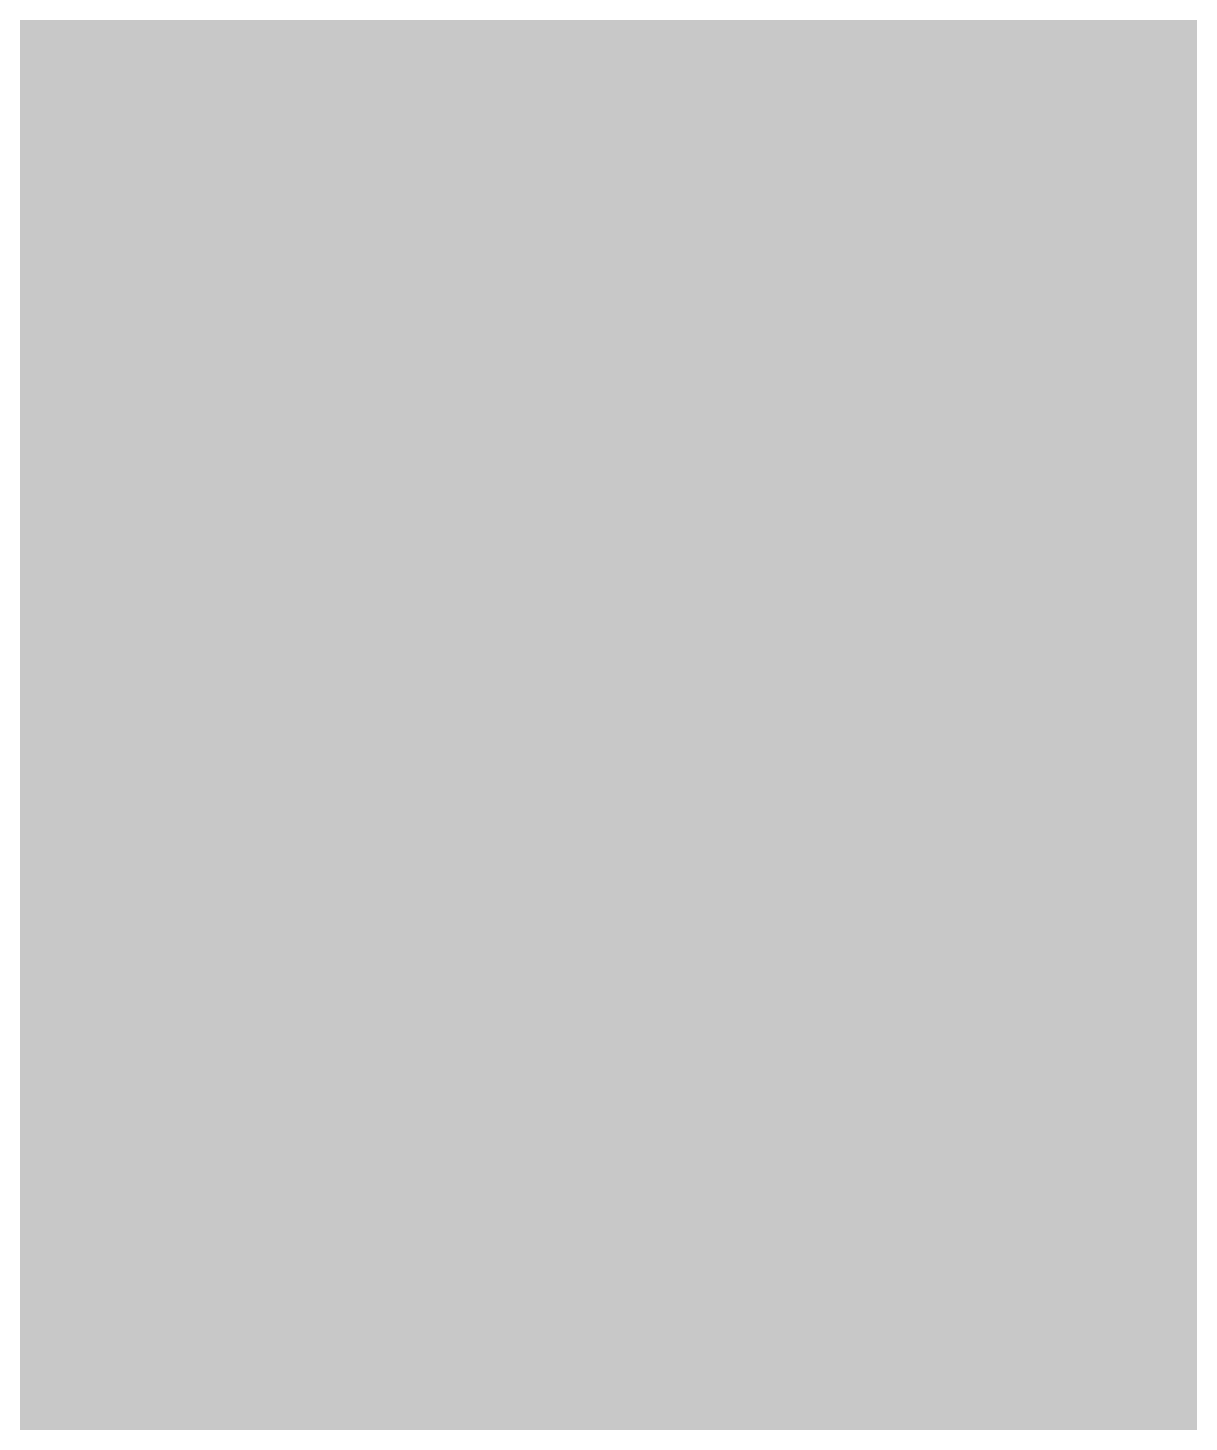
# Model space of a CAD drawing. Header units: millimetres. Extents: x 0 to 423, y 0 to 564.
# Drawn here: x 268.6 to 325.1, y 462.5 to 530.3 of the extents above; entities that cross this region are included whole.
import ezdxf

# ---------------------------------------------------------------- set-up
doc = ezdxf.new("R2010")
doc.units = ezdxf.units.MM

msp = doc.modelspace()

# ---------------------------------------------------------------- hatches: boundary and pattern name
msp.add_hatch(color=254).paths.add_polyline_path([(21.2189, 0.0537), (20.955, 0.0533), (20.6934, 0.0584), (20.4292, 0.066), (20.1676, 0.0787), (19.906, 0.094), (19.6469, 0.1118), (19.3853, 0.1321), (19.1262, 0.1549), (18.8671, 0.1829), (18.608, 0.2134), (18.349, 0.2464), (18.0924, 0.2845), (17.8359, 0.3251), (17.5793, 0.3683), (17.3253, 0.414), (17.0688, 0.4623), (16.8148, 0.5156), (16.5633, 0.5715), (16.3093, 0.6299), (16.0579, 0.6909), (15.809, 0.7544), (15.56, 0.823), (15.3111, 0.8941), (15.0622, 0.9677), (14.8158, 1.0439), (14.5694, 1.1227), (14.3256, 1.2065), (14.0818, 1.2903), (13.8379, 1.3792), (13.5966, 1.4707), (13.3579, 1.5672), (13.1191, 1.6637), (12.8803, 1.7628), (12.6441, 1.8669), (12.4079, 1.9736), (12.1742, 2.0803), (11.9405, 2.192), (11.7094, 2.3089), (11.4808, 2.4257), (11.2522, 2.5451), (11.0236, 2.6695), (10.7975, 2.794), (10.574, 2.9235), (10.3505, 3.0556), (10.1295, 3.1877), (9.9111, 3.3249), (9.6926, 3.4646), (9.4742, 3.6068), (9.2608, 3.7541), (9.0475, 3.9014), (8.8341, 4.0513), (8.6258, 4.2037), (8.4176, 4.3612), (8.2118, 4.5187), (8.0061, 4.6812), (7.8029, 4.8438), (7.6022, 5.0114), (7.4041, 5.1816), (7.206, 5.3518), (7.0129, 5.527), (6.8174, 5.7048), (6.6269, 5.8826), (6.4389, 6.0655), (6.2509, 6.2509), (6.0655, 6.4389), (5.8852, 6.6269), (5.7048, 6.8174), (5.527, 7.0104), (5.3518, 7.206), (5.1816, 7.4041), (5.0114, 7.6022), (4.8463, 7.8029), (4.6812, 8.0061), (4.5187, 8.2118), (4.3612, 8.4176), (4.2062, 8.6258), (4.0513, 8.8341), (3.9014, 9.0475), (3.7541, 9.2608), (3.6068, 9.4742), (3.4646, 9.6926), (3.3249, 9.9085), (3.1877, 10.1295), (3.0556, 10.3505), (2.9235, 10.574), (2.794, 10.7975), (2.6695, 11.0236), (2.5451, 11.2522), (2.4257, 11.4808), (2.3063, 11.7094), (2.192, 11.9405), (2.0803, 12.1742), (1.971, 12.4079), (1.8669, 12.6441), (1.7628, 12.8803), (1.6637, 13.1191), (1.5646, 13.3579), (1.4707, 13.5966), (1.3792, 13.8379), (1.2903, 14.0818), (1.2065, 14.3256), (1.1227, 14.5694), (1.0439, 14.8158), (0.9652, 15.0622), (0.8915, 15.3111), (0.823, 15.56), (0.7544, 15.809), (0.6883, 16.0604), (0.6274, 16.3119), (0.569, 16.5633), (0.5131, 16.8148), (0.4623, 17.0688), (0.4115, 17.3253), (0.3658, 17.5793), (0.3226, 17.8359), (0.2819, 18.0924), (0.2464, 18.3515), (0.2134, 18.608), (0.1829, 18.8671), (0.1549, 19.1262), (0.1295, 19.3878), (0.1092, 19.6469), (0.0914, 19.9085), (0.0762, 20.1701), (0.066, 20.4318), (0.0584, 20.6934), (0.0533, 20.955), (0.0508, 21.2192), (0.0522, 543.3314), (0.0533, 543.593), (0.0584, 543.8546), (0.066, 544.1188), (0.0762, 544.3804), (0.0914, 544.642), (0.1092, 544.9011), (0.1295, 545.1627), (0.1549, 545.4218), (0.1829, 545.6809), (0.2134, 545.94), (0.2464, 546.1991), (0.2819, 546.4556), (0.3226, 546.7121), (0.3658, 546.9687), (0.4115, 547.2227), (0.4623, 547.4792), (0.5131, 547.7332), (0.569, 547.9847), (0.6274, 548.2387), (0.6883, 548.4876), (0.7544, 548.7391), (0.823, 548.988), (0.8915, 549.2369), (0.9652, 549.4858), (1.0439, 549.7322), (1.1227, 549.9786), (1.2065, 550.2224), (1.2903, 550.4663), (1.3792, 550.7076), (1.4707, 550.9489), (1.5646, 551.1902), (1.6637, 551.4289), (1.7628, 551.6677), (1.8669, 551.9039), (1.971, 552.1401), (2.0803, 552.3738), (2.192, 552.6049), (2.3063, 552.8386), (2.4257, 553.0672), (2.5451, 553.2958), (2.6695, 553.5244), (2.794, 553.7505), (2.9235, 553.974), (3.0556, 554.1975), (3.1877, 554.4185), (3.3249, 554.6369), (3.4646, 554.8554), (3.6068, 555.0738), (3.7541, 555.2872), (3.9014, 555.5005), (4.0513, 555.7114), (4.2062, 555.9222), (4.3612, 556.1305), (4.5187, 556.3362), (4.6812, 556.5419), (4.8463, 556.7451), (5.0114, 556.9458), (5.1816, 557.1439), (5.3518, 557.342), (5.527, 557.5351), (5.7048, 557.7281), (5.8852, 557.9212), (6.0655, 558.1091), (6.2509, 558.2971), (6.4389, 558.4825), (6.6269, 558.6628), (6.8174, 558.8432), (7.0129, 559.021), (7.206, 559.1937), (7.4041, 559.3664), (7.6022, 559.5366), (7.8029, 559.7017), (8.0061, 559.8668), (8.2118, 560.0268), (8.4176, 560.1868), (8.6258, 560.3418), (8.8341, 560.4967), (9.0475, 560.6466), (9.2608, 560.7939), (9.4742, 560.9387), (9.6926, 561.0835), (9.9111, 561.2232), (10.1295, 561.3603), (10.3505, 561.4924), (10.574, 561.6245), (10.7975, 561.754), (11.0236, 561.8785), (11.2522, 562.0029), (11.4808, 562.1223), (11.7094, 562.2392), (11.9405, 562.356), (12.1742, 562.4678), (12.4079, 562.5744), (12.6441, 562.6811), (12.8803, 562.7853), (13.1191, 562.8843), (13.3579, 562.9834), (13.5966, 563.0774), (13.8379, 563.1688), (14.0818, 563.2577), (14.3256, 563.3415), (14.5694, 563.4253), (14.8158, 563.5041), (15.0622, 563.5803), (15.3111, 563.6539), (15.56, 563.7251), (15.809, 563.7936), (16.0579, 563.8571), (16.3093, 563.9206), (16.5633, 563.9791), (16.8148, 564.0349), (17.0688, 564.0857), (17.3253, 564.1365), (17.5793, 564.1823), (17.8359, 564.2254), (18.0924, 564.2635), (18.349, 564.3016), (18.608, 564.3347), (18.8671, 564.3651), (19.1262, 564.3931), (19.3853, 564.4185), (19.6469, 564.4388), (19.906, 564.4566), (20.1676, 564.4718), (20.4292, 564.482), (20.6934, 564.4896), (20.955, 564.4947), (21.2166, 564.4972), (402.2189, 564.4981), (402.4808, 564.4947), (402.7424, 564.4896), (403.0066, 564.482), (403.2682, 564.4718), (403.5298, 564.4566), (403.7889, 564.4388), (404.0505, 564.4185), (404.3096, 564.3931), (404.5687, 564.3651), (404.8277, 564.3347), (405.0868, 564.3016), (405.3434, 564.2635), (405.5999, 564.2254), (405.8564, 564.1823), (406.113, 564.1365), (406.367, 564.0857), (406.621, 564.0349), (406.875, 563.9791), (407.1264, 563.9206), (407.3779, 563.8571), (407.6268, 563.7936), (407.8783, 563.7251), (408.1272, 563.6539), (408.3736, 563.5803), (408.62, 563.5041), (408.8663, 563.4253), (409.1102, 563.3415), (409.354, 563.2577), (409.5979, 563.1688), (409.8392, 563.0774), (410.0805, 562.9834), (410.3192, 562.8843), (410.5554, 562.7853), (410.7942, 562.6811), (411.0279, 562.5744), (411.2616, 562.4678), (411.4952, 562.356), (411.7264, 562.2392), (411.9575, 562.1223), (412.1861, 562.0029), (412.4122, 561.8785), (412.6382, 561.754), (412.8643, 561.6245), (413.0853, 561.4924), (413.3063, 561.3603), (413.5272, 561.2232), (413.7457, 561.0835), (413.9616, 560.9387), (414.1775, 560.7939), (414.3908, 560.6466), (414.6017, 560.4967), (414.8125, 560.3418), (415.0208, 560.1868), (415.2265, 560.0268), (415.4297, 559.8668), (415.6329, 559.7017), (415.8336, 559.5366), (416.0342, 559.3664), (416.2298, 559.1937), (416.4254, 559.021), (416.6184, 558.8432), (416.8089, 558.6628), (416.9994, 558.4825), (417.1848, 558.2971), (417.3703, 558.1091), (417.5531, 557.9212), (417.7335, 557.7281), (417.9087, 557.5351), (418.084, 557.342), (418.2567, 557.1439), (418.4244, 556.9458), (418.592, 556.7451), (418.7546, 556.5419), (418.9171, 556.3362), (419.0746, 556.1305), (419.2321, 555.9222), (419.3845, 555.7114), (419.5369, 555.5005), (419.6842, 555.2872), (419.829, 555.0738), (419.9712, 554.8554), (420.1109, 554.6369), (420.2481, 554.4185), (420.3827, 554.1975), (420.5148, 553.974), (420.6418, 553.7505), (420.7688, 553.5244), (420.8907, 553.2958), (421.0126, 553.0672), (421.1295, 552.8386), (421.2438, 552.6049), (421.3555, 552.3738), (421.4647, 552.1401), (421.5689, 551.9039), (421.673, 551.6677), (421.7746, 551.4289), (421.8711, 551.1902), (421.9651, 550.9489), (422.0566, 550.7076), (422.1455, 550.4663), (422.2318, 550.2224), (422.3131, 549.9786), (422.3918, 549.7322), (422.4706, 549.4858), (422.5442, 549.2369), (422.6128, 548.988), (422.6814, 548.7391), (422.7449, 548.4876), (422.8084, 548.2387), (422.8668, 547.9847), (422.9227, 547.7332), (422.9735, 547.4792), (423.0243, 547.2227), (423.07, 546.9687), (423.1132, 546.7121), (423.1513, 546.4556), (423.1894, 546.1991), (423.2224, 545.94), (423.2529, 545.6809), (423.2808, 545.4218), (423.3037, 545.1627), (423.3266, 544.9011), (423.3443, 544.642), (423.357, 544.3804), (423.3697, 544.1188), (423.3774, 543.8546), (423.3824, 543.593), (423.385, 543.3314), (423.3855, 21.2203), (423.3824, 20.955), (423.3774, 20.6934), (423.3697, 20.4318), (423.357, 20.1701), (423.3443, 19.9085), (423.3266, 19.6469), (423.3037, 19.3878), (423.2808, 19.1262), (423.2529, 18.8671), (423.2224, 18.608), (423.1894, 18.3515), (423.1513, 18.0924), (423.1132, 17.8359), (423.07, 17.5793), (423.0243, 17.3253), (422.9735, 17.0688), (422.9227, 16.8148), (422.8668, 16.5633), (422.8084, 16.3119), (422.7449, 16.0604), (422.6814, 15.809), (422.6128, 15.56), (422.5442, 15.3111), (422.4706, 15.0622), (422.3918, 14.8158), (422.3131, 14.5694), (422.2318, 14.3256), (422.1455, 14.0818), (422.0566, 13.8379), (421.9651, 13.5966), (421.8711, 13.3579), (421.7746, 13.1191), (421.673, 12.8803), (421.5689, 12.6441), (421.4647, 12.4079), (421.3555, 12.1742), (421.2438, 11.9405), (421.1295, 11.7094), (421.0126, 11.4808), (420.8907, 11.2522), (420.7688, 11.0236), (420.6418, 10.7975), (420.5148, 10.574), (420.3827, 10.3505), (420.2481, 10.1295), (420.1109, 9.9085), (419.9712, 9.6926), (419.829, 9.4742), (419.6842, 9.2608), (419.5369, 9.0475), (419.3845, 8.8341), (419.2321, 8.6258), (419.0746, 8.4176), (418.9171, 8.2118), (418.7546, 8.0061), (418.592, 7.8029), (418.4244, 7.6022), (418.2567, 7.4041), (418.084, 7.206), (417.9087, 7.0104), (417.7335, 6.8174), (417.5531, 6.6269), (417.3703, 6.4389), (417.1848, 6.2509), (416.9994, 6.0655), (416.8089, 5.8826), (416.6184, 5.7048), (416.4254, 5.527), (416.2298, 5.3518), (416.0342, 5.1816), (415.8336, 5.0114), (415.6329, 4.8438), (415.4297, 4.6812), (415.2265, 4.5187), (415.0208, 4.3612), (414.8125, 4.2037), (414.6017, 4.0513), (414.3908, 3.9014), (414.1775, 3.7541), (413.9616, 3.6068), (413.7457, 3.4646), (413.5272, 3.3249), (413.3063, 3.1877), (413.0853, 3.0556), (412.8643, 2.9235), (412.6382, 2.794), (412.4122, 2.6695), (412.1861, 2.5451), (411.9575, 2.4257), (411.7264, 2.3089), (411.4952, 2.192), (411.2616, 2.0803), (411.0279, 1.9736), (410.7942, 1.8669), (410.5554, 1.7628), (410.3192, 1.6637), (410.0805, 1.5672), (409.8392, 1.4707), (409.5979, 1.3792), (409.354, 1.2903), (409.1102, 1.2065), (408.8663, 1.1227), (408.62, 1.0439), (408.3736, 0.9677), (408.1272, 0.8941), (407.8783, 0.823), (407.6268, 0.7544), (407.3779, 0.6909), (407.1264, 0.6299), (406.875, 0.5715), (406.621, 0.5156), (406.367, 0.4623), (406.113, 0.414), (405.8564, 0.3683), (405.5999, 0.3251), (405.3434, 0.2845), (405.0868, 0.2464), (404.8277, 0.2134), (404.5687, 0.1829), (404.3096, 0.1549), (404.0505, 0.1321), (403.7889, 0.1118), (403.5298, 0.094), (403.2682, 0.0787), (403.0066, 0.066), (402.7424, 0.0584), (402.4808, 0.0533), (402.2166, 0.0533)])
h = msp.add_hatch(color=59)
edge = h.paths.add_edge_path()
edge.add_line((290.7841, 487.5774), (290.5481, 487.5759))
edge.add_line((290.5481, 487.5759), (290.3169, 487.5809))
edge.add_line((290.3169, 487.5809), (290.0883, 487.586))
edge.add_line((290.0883, 487.586), (289.8623, 487.5936))
edge.add_line((289.8623, 487.5936), (289.6387, 487.6038))
edge.add_line((289.6387, 487.6038), (289.4178, 487.6165))
edge.add_line((289.4178, 487.6165), (289.1993, 487.6317))
edge.add_line((289.1993, 487.6317), (288.9834, 487.6495))
edge.add_line((288.9834, 487.6495), (288.7726, 487.6724))
edge.add_line((288.7726, 487.6724), (288.5618, 487.6952))
edge.add_line((288.5618, 487.6952), (288.3535, 487.7232))
edge.add_line((288.3535, 487.7232), (288.1503, 487.7562))
edge.add_line((288.1503, 487.7562), (287.9496, 487.7892))
edge.add_line((287.9496, 487.7892), (287.7515, 487.8299))
edge.add_line((287.7515, 487.8299), (287.5534, 487.8705))
edge.add_line((287.5534, 487.8705), (287.3629, 487.9162))
edge.add_line((287.3629, 487.9162), (287.1724, 487.967))
edge.add_line((287.1724, 487.967), (286.9844, 488.0229))
edge.add_line((286.9844, 488.0229), (286.8016, 488.0813))
edge.add_line((286.8016, 488.0813), (286.6212, 488.1448))
edge.add_line((286.6212, 488.1448), (286.4434, 488.2134))
edge.add_line((286.4434, 488.2134), (286.2682, 488.2871))
edge.add_line((286.2682, 488.2871), (286.098, 488.3633))
edge.add_line((286.098, 488.3633), (285.9303, 488.4471))
edge.add_line((285.9303, 488.4471), (285.7652, 488.536))
edge.add_line((285.7652, 488.536), (285.6027, 488.6274))
edge.add_line((285.6027, 488.6274), (285.4452, 488.7265))
edge.add_line((285.4452, 488.7265), (285.2903, 488.8306))
edge.add_line((285.2903, 488.8306), (285.1379, 488.9424))
edge.add_line((285.1379, 488.9424), (284.988, 489.0567))
edge.add_line((284.988, 489.0567), (284.8432, 489.1786))
edge.add_line((284.8432, 489.1786), (284.7035, 489.3056))
edge.add_line((284.7035, 489.3056), (284.5638, 489.4402))
edge.add_line((284.5638, 489.4402), (284.4292, 489.5825))
edge.add_line((284.4292, 489.5825), (284.2997, 489.7272))
edge.add_line((284.2997, 489.7272), (284.1701, 489.8822))
edge.add_line((284.1701, 489.8822), (284.0457, 490.0422))
edge.add_line((284.0457, 490.0422), (283.9263, 490.2098))
edge.add_line((283.9263, 490.2098), (283.8094, 490.3851))
edge.add_line((283.8094, 490.3851), (283.6951, 490.5654))
edge.add_line((283.6951, 490.5654), (283.5859, 490.7534))
edge.add_line((283.5859, 490.7534), (283.4792, 490.9515))
edge.add_line((283.4792, 490.9515), (283.3776, 491.1547))
edge.add_line((283.3776, 491.1547), (283.2786, 491.3655))
edge.add_line((283.2786, 491.3655), (283.1846, 491.584))
edge.add_line((283.1846, 491.584), (283.0932, 491.8126))
edge.add_line((283.0932, 491.8126), (283.0068, 492.0488))
edge.add_line((283.0068, 492.0488), (282.9255, 492.2926))
edge.add_line((282.9255, 492.2926), (282.8442, 492.5441))
edge.add_line((282.8442, 492.5441), (282.7706, 492.8032))
edge.add_line((282.7706, 492.8032), (282.6995, 493.0724))
edge.add_line((282.6995, 493.0724), (282.6309, 493.3518))
edge.add_line((282.6309, 493.3518), (282.5674, 493.6388))
edge.add_line((282.5674, 493.6388), (282.509, 493.9335))
edge.add_line((282.509, 493.9335), (282.4531, 494.2383))
edge.add_line((282.4531, 494.2383), (282.4023, 494.5532))
edge.add_line((282.4023, 494.5532), (282.3566, 494.8758))
edge.add_line((282.3566, 494.8758), (282.3134, 495.2111))
edge.add_line((282.3134, 495.2111), (282.2753, 495.554))
edge.add_line((282.2753, 495.554), (282.2397, 495.9071))
edge.add_line((282.2397, 495.9071), (282.2118, 496.2703))
edge.add_line((282.2118, 496.2703), (282.1838, 496.6411))
edge.add_line((282.1838, 496.6411), (282.1635, 497.0247))
edge.add_line((282.1635, 497.0247), (282.1457, 497.4184))
edge.add_line((282.1457, 497.4184), (301.8966, 497.4206))
edge.add_line((301.8966, 497.4206), (301.8966, 501.0394))
edge.add_line((301.8966, 501.0394), (301.8942, 501.4773))
edge.add_line((301.8942, 501.4773), (301.8866, 501.9091))
edge.add_line((301.8866, 501.9091), (301.8765, 502.3383))
edge.add_line((301.8765, 502.3383), (301.8587, 502.7625))
edge.add_line((301.8587, 502.7625), (301.8384, 503.1816))
edge.add_line((301.8384, 503.1816), (301.813, 503.5956))
edge.add_line((301.813, 503.5956), (301.7825, 504.0046))
edge.add_line((301.7825, 504.0046), (301.7469, 504.4084))
edge.add_line((301.7469, 504.4084), (301.7063, 504.8072))
edge.add_line((301.7063, 504.8072), (301.6631, 505.1984))
edge.add_line((301.6631, 505.1984), (301.6123, 505.587))
edge.add_line((301.6123, 505.587), (301.5539, 505.9705))
edge.add_line((301.5539, 505.9705), (301.4929, 506.3465))
edge.add_line((301.4929, 506.3465), (301.4269, 506.7173))
edge.add_line((301.4269, 506.7173), (301.3532, 507.0831))
edge.add_line((301.3532, 507.0831), (301.2745, 507.4437))
edge.add_line((301.2745, 507.4437), (301.1907, 507.7968))
edge.add_line((301.1907, 507.7968), (301.1018, 508.1473))
edge.add_line((301.1018, 508.1473), (301.0052, 508.4902))
edge.add_line((301.0052, 508.4902), (300.9036, 508.8255))
edge.add_line((300.9036, 508.8255), (300.7944, 509.1557))
edge.add_line((300.7944, 509.1557), (300.6801, 509.4808))
edge.add_line((300.6801, 509.4808), (300.5582, 509.7983))
edge.add_line((300.5582, 509.7983), (300.4312, 510.1107))
edge.add_line((300.4312, 510.1107), (300.2991, 510.4155))
edge.add_line((300.2991, 510.4155), (300.1569, 510.7153))
edge.add_line((300.1569, 510.7153), (300.0121, 511.0074))
edge.add_line((300.0121, 511.0074), (299.8572, 511.2944))
edge.add_line((299.8572, 511.2944), (299.6971, 511.5738))
edge.add_line((299.6971, 511.5738), (299.5295, 511.8481))
edge.add_line((299.5295, 511.8481), (299.3542, 512.1148))
edge.add_line((299.3542, 512.1148), (299.1739, 512.3739))
edge.add_line((299.1739, 512.3739), (298.9834, 512.6253))
edge.add_line((298.9834, 512.6253), (298.7878, 512.8717))
edge.add_line((298.7878, 512.8717), (298.5846, 513.1105))
edge.add_line((298.5846, 513.1105), (298.3738, 513.3416))
edge.add_line((298.3738, 513.3416), (298.1554, 513.5651))
edge.add_line((298.1554, 513.5651), (297.9268, 513.7836))
edge.add_line((297.9268, 513.7836), (297.6931, 513.9919))
edge.add_line((297.6931, 513.9919), (297.4518, 514.1951))
edge.add_line((297.4518, 514.1951), (297.2029, 514.3906))
edge.add_line((297.2029, 514.3906), (296.9438, 514.5761))
edge.add_line((296.9438, 514.5761), (296.6796, 514.7564))
edge.add_line((296.6796, 514.7564), (296.4053, 514.9291))
edge.add_line((296.4053, 514.9291), (296.1234, 515.0942))
edge.add_line((296.1234, 515.0942), (295.8313, 515.2517))
edge.add_line((295.8313, 515.2517), (295.5315, 515.399))
edge.add_line((295.5315, 515.399), (295.2242, 515.5413))
edge.add_line((295.2242, 515.5413), (294.9092, 515.6733))
edge.add_line((294.9092, 515.6733), (294.5841, 515.7978))
edge.add_line((294.5841, 515.7978), (294.2488, 515.9146))
edge.add_line((294.2488, 515.9146), (293.9059, 516.0239))
edge.add_line((293.9059, 516.0239), (293.5554, 516.1229))
edge.add_line((293.5554, 516.1229), (293.1947, 516.2144))
edge.add_line((293.1947, 516.2144), (292.8239, 516.2982))
edge.add_line((292.8239, 516.2982), (292.4454, 516.3744))
edge.add_line((292.4454, 516.3744), (292.0568, 516.4404))
edge.add_line((292.0568, 516.4404), (291.658, 516.4988))
edge.add_line((291.658, 516.4988), (291.2516, 516.5471))
edge.add_line((291.2516, 516.5471), (290.8351, 516.5877))
edge.add_line((290.8351, 516.5877), (290.4084, 516.6182))
edge.add_line((290.4084, 516.6182), (289.9715, 516.6411))
edge.add_line((289.9715, 516.6411), (289.5244, 516.6538))
edge.add_line((289.5244, 516.6538), (289.0672, 516.6589))
edge.add_line((289.0672, 516.6589), (288.6532, 516.6538))
edge.add_line((288.6532, 516.6538), (288.2417, 516.6411))
edge.add_line((288.2417, 516.6411), (287.8379, 516.6208))
edge.add_line((287.8379, 516.6208), (287.4416, 516.5877))
edge.add_line((287.4416, 516.5877), (287.053, 516.5496))
edge.add_line((287.053, 516.5496), (286.6695, 516.5014))
edge.add_line((286.6695, 516.5014), (286.2936, 516.443))
edge.add_line((286.2936, 516.443), (285.9227, 516.3769))
edge.add_line((285.9227, 516.3769), (285.5595, 516.3033))
edge.add_line((285.5595, 516.3033), (285.2014, 516.2194))
edge.add_line((285.2014, 516.2194), (284.8508, 516.1255))
edge.add_line((284.8508, 516.1255), (284.5079, 516.0264))
edge.add_line((284.5079, 516.0264), (284.1701, 515.9146))
edge.add_line((284.1701, 515.9146), (283.8399, 515.7978))
edge.add_line((283.8399, 515.7978), (283.5148, 515.6683))
edge.add_line((283.5148, 515.6683), (283.1973, 515.5336))
edge.add_line((283.1973, 515.5336), (282.8874, 515.3889))
edge.add_line((282.8874, 515.3889), (282.5826, 515.2339))
edge.add_line((282.5826, 515.2339), (282.2854, 515.0714))
edge.add_line((282.2854, 515.0714), (281.9933, 514.9012))
edge.add_line((281.9933, 514.9012), (281.7089, 514.7208))
edge.add_line((281.7089, 514.7208), (281.432, 514.5329))
edge.add_line((281.432, 514.5329), (281.1602, 514.3373))
edge.add_line((281.1602, 514.3373), (280.8935, 514.1316))
edge.add_line((280.8935, 514.1316), (280.637, 513.9157))
edge.add_line((280.637, 513.9157), (280.3855, 513.6947))
edge.add_line((280.3855, 513.6947), (280.1391, 513.461))
edge.add_line((280.1391, 513.461), (279.9004, 513.2222))
edge.add_line((279.9004, 513.2222), (279.6692, 512.9733))
edge.add_line((279.6692, 512.9733), (279.4432, 512.7142))
edge.add_line((279.4432, 512.7142), (279.2247, 512.4501))
edge.add_line((279.2247, 512.4501), (279.0114, 512.1758))
edge.add_line((279.0114, 512.1758), (278.8056, 511.8913))
edge.add_line((278.8056, 511.8913), (278.6075, 511.5992))
edge.add_line((278.6075, 511.5992), (278.4145, 511.2995))
edge.add_line((278.4145, 511.2995), (278.2265, 510.9896))
edge.add_line((278.2265, 510.9896), (278.0487, 510.6721))
edge.add_line((278.0487, 510.6721), (277.876, 510.3444))
edge.add_line((277.876, 510.3444), (277.7084, 510.0117))
edge.add_line((277.7084, 510.0117), (277.5483, 509.6662))
edge.add_line((277.5483, 509.6662), (277.3959, 509.3157))
edge.add_line((277.3959, 509.3157), (277.2486, 508.955))
edge.add_line((277.2486, 508.955), (277.1089, 508.5867))
edge.add_line((277.1089, 508.5867), (276.9743, 508.2083))
edge.add_line((276.9743, 508.2083), (276.8473, 507.8222))
edge.add_line((276.8473, 507.8222), (276.7254, 507.4285))
edge.add_line((276.7254, 507.4285), (276.6111, 507.0246))
edge.add_line((276.6111, 507.0246), (276.5044, 506.6132))
edge.add_line((276.5044, 506.6132), (276.4028, 506.1941))
edge.add_line((276.4028, 506.1941), (276.3088, 505.7648))
edge.add_line((276.3088, 505.7648), (276.2199, 505.3279))
edge.add_line((276.2199, 505.3279), (276.1386, 504.8834))
edge.add_line((276.1386, 504.8834), (276.065, 504.4288))
edge.add_line((276.065, 504.4288), (275.9964, 503.9665))
edge.add_line((275.9964, 503.9665), (275.9329, 503.4966))
edge.add_line((275.9329, 503.4966), (275.8796, 503.0165))
edge.add_line((275.8796, 503.0165), (275.8288, 502.5288))
edge.add_line((275.8288, 502.5288), (275.7881, 502.0335))
edge.add_line((275.7881, 502.0335), (275.7526, 501.5281))
edge.add_line((275.7526, 501.5281), (275.7221, 501.015))
edge.add_line((275.7221, 501.015), (275.6992, 500.4943))
edge.add_line((275.6992, 500.4943), (275.684, 499.9634))
edge.add_line((275.684, 499.9634), (275.6738, 499.4275))
edge.add_line((275.6738, 499.4275), (275.6687, 498.8814))
edge.add_line((275.6687, 498.8814), (275.6738, 498.2616))
edge.add_line((275.6738, 498.2616), (275.6916, 497.6597))
edge.add_line((275.6916, 497.6597), (275.717, 497.0704))
edge.add_line((275.717, 497.0704), (275.7526, 496.4963))
edge.add_line((275.7526, 496.4963), (275.7957, 495.9375))
edge.add_line((275.7957, 495.9375), (275.8516, 495.3914))
edge.add_line((275.8516, 495.3914), (275.9151, 494.8606))
edge.add_line((275.9151, 494.8606), (275.9913, 494.3424))
edge.add_line((275.9913, 494.3424), (276.0726, 493.837))
edge.add_line((276.0726, 493.837), (276.164, 493.3467))
edge.add_line((276.164, 493.3467), (276.2656, 492.8692))
edge.add_line((276.2656, 492.8692), (276.3749, 492.4044))
edge.add_line((276.3749, 492.4044), (276.4942, 491.9523))
edge.add_line((276.4942, 491.9523), (276.6212, 491.5154))
edge.add_line((276.6212, 491.5154), (276.7559, 491.0887))
edge.add_line((276.7559, 491.0887), (276.8981, 490.6747))
edge.add_line((276.8981, 490.6747), (277.048, 490.2733))
edge.add_line((277.048, 490.2733), (277.208, 489.8847))
edge.add_line((277.208, 489.8847), (277.3731, 489.5063))
edge.add_line((277.3731, 489.5063), (277.5483, 489.1405))
edge.add_line((277.5483, 489.1405), (277.7287, 488.7874))
edge.add_line((277.7287, 488.7874), (277.9166, 488.4471))
edge.add_line((277.9166, 488.4471), (278.1122, 488.1143))
edge.add_line((278.1122, 488.1143), (278.3154, 487.7968))
edge.add_line((278.3154, 487.7968), (278.5237, 487.487))
edge.add_line((278.5237, 487.487), (278.7396, 487.1898))
edge.add_line((278.7396, 487.1898), (278.9606, 486.9028))
edge.add_line((278.9606, 486.9028), (279.1892, 486.6259))
edge.add_line((279.1892, 486.6259), (279.4254, 486.3617))
edge.add_line((279.4254, 486.3617), (279.6642, 486.1052))
edge.add_line((279.6642, 486.1052), (279.9105, 485.8588))
edge.add_line((279.9105, 485.8588), (280.162, 485.6251))
edge.add_line((280.162, 485.6251), (280.4185, 485.3991))
edge.add_line((280.4185, 485.3991), (280.6827, 485.1832))
edge.add_line((280.6827, 485.1832), (280.9494, 484.9749))
edge.add_line((280.9494, 484.9749), (281.2237, 484.7768))
edge.add_line((281.2237, 484.7768), (281.5006, 484.5888))
edge.add_line((281.5006, 484.5888), (281.7825, 484.411))
edge.add_line((281.7825, 484.411), (282.0695, 484.2383))
edge.add_line((282.0695, 484.2383), (282.3616, 484.0783))
edge.add_line((282.3616, 484.0783), (282.6563, 483.9233))
edge.add_line((282.6563, 483.9233), (282.956, 483.7786))
edge.add_line((282.956, 483.7786), (283.2608, 483.6414))
edge.add_line((283.2608, 483.6414), (283.5681, 483.5144))
edge.add_line((283.5681, 483.5144), (283.878, 483.3925))
edge.add_line((283.878, 483.3925), (284.193, 483.2782))
edge.add_line((284.193, 483.2782), (284.5105, 483.1715))
edge.add_line((284.5105, 483.1715), (284.8305, 483.075))
edge.add_line((284.8305, 483.075), (285.1556, 482.9835))
edge.add_line((285.1556, 482.9835), (285.4833, 482.8997))
edge.add_line((285.4833, 482.8997), (285.811, 482.821))
edge.add_line((285.811, 482.821), (286.1437, 482.7499))
edge.add_line((286.1437, 482.7499), (286.479, 482.6864))
edge.add_line((286.479, 482.6864), (286.8168, 482.6279))
edge.add_line((286.8168, 482.6279), (287.1546, 482.5771))
edge.add_line((287.1546, 482.5771), (287.495, 482.5314))
edge.add_line((287.495, 482.5314), (287.8379, 482.4933))
edge.add_line((287.8379, 482.4933), (288.1833, 482.4603))
edge.add_line((288.1833, 482.4603), (288.5288, 482.4324))
edge.add_line((288.5288, 482.4324), (288.8742, 482.4095))
edge.add_line((288.8742, 482.4095), (289.2247, 482.3917))
edge.add_line((289.2247, 482.3917), (289.5727, 482.379))
edge.add_line((289.5727, 482.379), (289.9232, 482.3714))
edge.add_line((289.9232, 482.3714), (290.2737, 482.3689))
edge.add_line((290.2737, 482.3689), (290.4769, 482.3714))
edge.add_line((290.4769, 482.3714), (290.6776, 482.3739))
edge.add_line((290.6776, 482.3739), (290.8783, 482.379))
edge.add_line((290.8783, 482.379), (291.0789, 482.3841))
edge.add_line((291.0789, 482.3841), (291.277, 482.3917))
edge.add_line((291.277, 482.3917), (291.4752, 482.4019))
edge.add_line((291.4752, 482.4019), (291.6733, 482.4146))
edge.add_line((291.6733, 482.4146), (291.8714, 482.4273))
edge.add_line((291.8714, 482.4273), (292.067, 482.44))
edge.add_line((292.067, 482.44), (292.2626, 482.4578))
edge.add_line((292.2626, 482.4578), (292.4556, 482.4755))
edge.add_line((292.4556, 482.4755), (292.6486, 482.4933))
edge.add_line((292.6486, 482.4933), (292.8417, 482.5136))
edge.add_line((292.8417, 482.5136), (293.0322, 482.5365))
edge.add_line((293.0322, 482.5365), (293.2227, 482.5594))
edge.add_line((293.2227, 482.5594), (293.4132, 482.5848))
edge.add_line((293.4132, 482.5848), (293.6011, 482.6102))
edge.add_line((293.6011, 482.6102), (293.7866, 482.6381))
edge.add_line((293.7866, 482.6381), (293.972, 482.666))
edge.add_line((293.972, 482.666), (294.1574, 482.694))
edge.add_line((294.1574, 482.694), (294.3403, 482.727))
edge.add_line((294.3403, 482.727), (294.5232, 482.7575))
edge.add_line((294.5232, 482.7575), (294.706, 482.7905))
edge.add_line((294.706, 482.7905), (294.8838, 482.8261))
edge.add_line((294.8838, 482.8261), (295.0642, 482.8591))
edge.add_line((295.0642, 482.8591), (295.2394, 482.8972))
edge.add_line((295.2394, 482.8972), (295.4172, 482.9327))
edge.add_line((295.4172, 482.9327), (295.5925, 482.9708))
edge.add_line((295.5925, 482.9708), (295.7652, 483.0089))
edge.add_line((295.7652, 483.0089), (295.9354, 483.0496))
edge.add_line((295.9354, 483.0496), (296.1056, 483.0902))
edge.add_line((296.1056, 483.0902), (296.2758, 483.1309))
edge.add_line((296.2758, 483.1309), (296.4434, 483.174))
edge.add_line((296.4434, 483.174), (296.6085, 483.2172))
edge.add_line((296.6085, 483.2172), (296.7736, 483.2604))
edge.add_line((296.7736, 483.2604), (296.9362, 483.3036))
edge.add_line((296.9362, 483.3036), (297.0987, 483.3493))
edge.add_line((297.0987, 483.3493), (297.2562, 483.3925))
edge.add_line((297.2562, 483.3925), (297.4162, 483.4382))
edge.add_line((297.4162, 483.4382), (297.5712, 483.4865))
edge.add_line((297.5712, 483.4865), (297.7261, 483.5322))
edge.add_line((297.7261, 483.5322), (297.8785, 483.5804))
edge.add_line((297.8785, 483.5804), (298.0309, 483.6262))
edge.add_line((298.0309, 483.6262), (298.1782, 483.6744))
edge.add_line((298.1782, 483.6744), (298.3281, 483.7227))
edge.add_line((298.3281, 483.7227), (298.4729, 483.7709))
edge.add_line((298.4729, 483.7709), (298.6176, 483.8217))
edge.add_line((298.6176, 483.8217), (298.7573, 483.87))
edge.add_line((298.7573, 483.87), (298.8996, 483.9183))
edge.add_line((298.8996, 483.9183), (299.0367, 483.9691))
edge.add_line((299.0367, 483.9691), (299.1739, 484.0173))
edge.add_line((299.1739, 484.0173), (299.306, 484.0681))
edge.add_line((299.306, 484.0681), (299.4381, 484.1164))
edge.add_line((299.4381, 484.1164), (299.5701, 484.1672))
edge.add_line((299.5701, 484.1672), (299.6971, 484.2154))
edge.add_line((299.6971, 484.2154), (299.8241, 484.2662))
edge.add_line((299.8241, 484.2662), (299.9461, 484.3145))
edge.add_line((299.9461, 484.3145), (300.068, 484.3653))
edge.add_line((300.068, 484.3653), (300.1874, 484.4136))
edge.add_line((300.1874, 484.4136), (300.3067, 484.4618))
edge.add_line((300.3067, 484.4618), (300.421, 484.5101))
edge.add_line((300.421, 484.5101), (300.5328, 484.5609))
edge.add_line((300.5328, 484.5609), (300.6446, 484.6091))
edge.add_line((300.6446, 484.6091), (300.7538, 484.6549))
edge.add_line((300.7538, 484.6549), (298.7848, 489.3564))
edge.add_line((298.7848, 489.3564), (298.6634, 489.3081))
edge.add_line((298.6634, 489.3081), (298.544, 489.2599))
edge.add_line((298.544, 489.2599), (298.4246, 489.2142))
edge.add_line((298.4246, 489.2142), (298.3052, 489.1684))
edge.add_line((298.3052, 489.1684), (298.1858, 489.1227))
edge.add_line((298.1858, 489.1227), (298.0665, 489.077))
edge.add_line((298.0665, 489.077), (297.9445, 489.0313))
edge.add_line((297.9445, 489.0313), (297.8252, 488.9856))
edge.add_line((297.8252, 488.9856), (297.7032, 488.9424))
edge.add_line((297.7032, 488.9424), (297.5839, 488.8992))
edge.add_line((297.5839, 488.8992), (297.4619, 488.856))
edge.add_line((297.4619, 488.856), (297.3426, 488.8128))
edge.add_line((297.3426, 488.8128), (297.2206, 488.7722))
edge.add_line((297.2206, 488.7722), (297.0987, 488.729))
edge.add_line((297.0987, 488.729), (296.9768, 488.6884))
edge.add_line((296.9768, 488.6884), (296.8549, 488.6477))
edge.add_line((296.8549, 488.6477), (296.733, 488.6071))
edge.add_line((296.733, 488.6071), (296.611, 488.569))
edge.add_line((296.611, 488.569), (296.4866, 488.5309))
edge.add_line((296.4866, 488.5309), (296.3647, 488.4928))
edge.add_line((296.3647, 488.4928), (296.2427, 488.4547))
edge.add_line((296.2427, 488.4547), (296.1183, 488.4166))
edge.add_line((296.1183, 488.4166), (295.9964, 488.381))
edge.add_line((295.9964, 488.381), (295.8719, 488.3455))
edge.add_line((295.8719, 488.3455), (295.75, 488.3099))
edge.add_line((295.75, 488.3099), (295.6255, 488.2769))
edge.add_line((295.6255, 488.2769), (295.5011, 488.2413))
edge.add_line((295.5011, 488.2413), (295.3766, 488.2083))
edge.add_line((295.3766, 488.2083), (295.2521, 488.1778))
edge.add_line((295.2521, 488.1778), (295.1277, 488.1448))
edge.add_line((295.1277, 488.1448), (295.0032, 488.1143))
edge.add_line((295.0032, 488.1143), (294.8788, 488.0839))
edge.add_line((294.8788, 488.0839), (294.7543, 488.0559))
edge.add_line((294.7543, 488.0559), (294.6273, 488.0254))
edge.add_line((294.6273, 488.0254), (294.5028, 487.9975))
edge.add_line((294.5028, 487.9975), (294.3758, 487.9721))
edge.add_line((294.3758, 487.9721), (294.2514, 487.9442))
edge.add_line((294.2514, 487.9442), (294.1244, 487.9188))
edge.add_line((294.1244, 487.9188), (293.9974, 487.8959))
edge.add_line((293.9974, 487.8959), (293.8729, 487.8705))
edge.add_line((293.8729, 487.8705), (293.7459, 487.8476))
edge.add_line((293.7459, 487.8476), (293.6189, 487.8248))
edge.add_line((293.6189, 487.8248), (293.4919, 487.8045))
edge.add_line((293.4919, 487.8045), (293.3649, 487.7841))
edge.add_line((293.3649, 487.7841), (293.2379, 487.7638))
edge.add_line((293.2379, 487.7638), (293.1109, 487.746))
edge.add_line((293.1109, 487.746), (292.9814, 487.7283))
edge.add_line((292.9814, 487.7283), (292.8544, 487.7105))
edge.add_line((292.8544, 487.7105), (292.7274, 487.6952))
edge.add_line((292.7274, 487.6952), (292.5978, 487.68))
edge.add_line((292.5978, 487.68), (292.4683, 487.6673))
edge.add_line((292.4683, 487.6673), (292.3413, 487.6521))
edge.add_line((292.3413, 487.6521), (292.2118, 487.6419))
edge.add_line((292.2118, 487.6419), (292.0822, 487.6292))
edge.add_line((292.0822, 487.6292), (291.9527, 487.619))
edge.add_line((291.9527, 487.619), (291.8257, 487.6114))
edge.add_line((291.8257, 487.6114), (291.6961, 487.6038))
edge.add_line((291.6961, 487.6038), (291.5641, 487.5962))
edge.add_line((291.5641, 487.5962), (291.4345, 487.5886))
edge.add_line((291.4345, 487.5886), (291.305, 487.586))
edge.add_line((291.305, 487.586), (291.1754, 487.5809))
edge.add_line((291.1754, 487.5809), (291.0434, 487.5784))
edge.add_line((291.0434, 487.5784), (290.9138, 487.5759))
edge.add_line((290.9138, 487.5759), (290.7817, 487.5759))
edge = h.paths.add_edge_path(flags=16)
edge.add_line((288.943, 511.6446), (289.1714, 511.6424))
edge.add_line((289.1714, 511.6424), (289.3974, 511.6347))
edge.add_line((289.3974, 511.6347), (289.6184, 511.6271))
edge.add_line((289.6184, 511.6271), (289.8369, 511.6119))
edge.add_line((289.8369, 511.6119), (290.0477, 511.5941))
edge.add_line((290.0477, 511.5941), (290.256, 511.5738))
edge.add_line((290.256, 511.5738), (290.4617, 511.5484))
edge.add_line((290.4617, 511.5484), (290.6624, 511.5179))
edge.add_line((290.6624, 511.5179), (290.8579, 511.4823))
edge.add_line((290.8579, 511.4823), (291.0484, 511.4442))
edge.add_line((291.0484, 511.4442), (291.2364, 511.4011))
edge.add_line((291.2364, 511.4011), (291.4193, 511.3553))
edge.add_line((291.4193, 511.3553), (291.5996, 511.3045))
edge.add_line((291.5996, 511.3045), (291.7749, 511.2487))
edge.add_line((291.7749, 511.2487), (291.9451, 511.1877))
edge.add_line((291.9451, 511.1877), (292.1127, 511.1242))
edge.add_line((292.1127, 511.1242), (292.2753, 511.0531))
edge.add_line((292.2753, 511.0531), (292.4353, 510.9794))
edge.add_line((292.4353, 510.9794), (292.5902, 510.9007))
edge.add_line((292.5902, 510.9007), (292.7426, 510.8194))
edge.add_line((292.7426, 510.8194), (292.8899, 510.7305))
edge.add_line((292.8899, 510.7305), (293.0322, 510.6365))
edge.add_line((293.0322, 510.6365), (293.1719, 510.54))
edge.add_line((293.1719, 510.54), (293.309, 510.4384))
edge.add_line((293.309, 510.4384), (293.4411, 510.3292))
edge.add_line((293.4411, 510.3292), (293.5681, 510.2174))
edge.add_line((293.5681, 510.2174), (293.6926, 510.1006))
edge.add_line((293.6926, 510.1006), (293.8145, 509.9787))
edge.add_line((293.8145, 509.9787), (293.9313, 509.8491))
edge.add_line((293.9313, 509.8491), (294.0431, 509.717))
edge.add_line((294.0431, 509.717), (294.1549, 509.5799))
edge.add_line((294.1549, 509.5799), (294.259, 509.4351))
edge.add_line((294.259, 509.4351), (294.3631, 509.2878))
edge.add_line((294.3631, 509.2878), (294.4622, 509.1328))
edge.add_line((294.4622, 509.1328), (294.5562, 508.9754))
edge.add_line((294.5562, 508.9754), (294.6476, 508.8103))
edge.add_line((294.6476, 508.8103), (294.7365, 508.6401))
edge.add_line((294.7365, 508.6401), (294.8203, 508.4648))
edge.add_line((294.8203, 508.4648), (294.9016, 508.2819))
edge.add_line((294.9016, 508.2819), (294.9804, 508.0965))
edge.add_line((294.9804, 508.0965), (295.054, 507.9035))
edge.add_line((295.054, 507.9035), (295.1251, 507.7054))
edge.add_line((295.1251, 507.7054), (295.1912, 507.4996))
edge.add_line((295.1912, 507.4996), (295.2547, 507.2913))
edge.add_line((295.2547, 507.2913), (295.3156, 507.0754))
edge.add_line((295.3156, 507.0754), (295.3741, 506.8519))
edge.add_line((295.3741, 506.8519), (295.4274, 506.6259))
edge.add_line((295.4274, 506.6259), (295.4782, 506.3922))
edge.add_line((295.4782, 506.3922), (295.5265, 506.1534))
edge.add_line((295.5265, 506.1534), (295.5696, 505.907))
edge.add_line((295.5696, 505.907), (295.6103, 505.6556))
edge.add_line((295.6103, 505.6556), (295.6484, 505.3965))
edge.add_line((295.6484, 505.3965), (295.6839, 505.1323))
edge.add_line((295.6839, 505.1323), (295.7144, 504.8606))
edge.add_line((295.7144, 504.8606), (295.7449, 504.5837))
edge.add_line((295.7449, 504.5837), (295.7703, 504.3018))
edge.add_line((295.7703, 504.3018), (295.7906, 504.0122))
edge.add_line((295.7906, 504.0122), (295.8109, 503.715))
edge.add_line((295.8109, 503.715), (295.8262, 503.4128))
edge.add_line((295.8262, 503.4128), (295.8414, 503.1029))
edge.add_line((295.8414, 503.1029), (295.8516, 502.7879))
edge.add_line((295.8516, 502.7879), (295.8567, 502.4653))
edge.add_line((295.8567, 502.4653), (295.8617, 502.1351))
edge.add_line((295.8617, 502.1351), (295.8643, 501.7999))
edge.add_line((295.8643, 501.7999), (282.2113, 501.8014))
edge.add_line((282.2113, 501.8014), (282.2296, 502.1529))
edge.add_line((282.2296, 502.1529), (282.2524, 502.4984))
edge.add_line((282.2524, 502.4984), (282.2753, 502.8362))
edge.add_line((282.2753, 502.8362), (282.3032, 503.1664))
edge.add_line((282.3032, 503.1664), (282.3337, 503.489))
edge.add_line((282.3337, 503.489), (282.3667, 503.8039))
edge.add_line((282.3667, 503.8039), (282.4023, 504.1113))
edge.add_line((282.4023, 504.1113), (282.4404, 504.411))
edge.add_line((282.4404, 504.411), (282.481, 504.7031))
edge.add_line((282.481, 504.7031), (282.5242, 504.9901))
edge.add_line((282.5242, 504.9901), (282.5699, 505.267))
edge.add_line((282.5699, 505.267), (282.6182, 505.5387))
edge.add_line((282.6182, 505.5387), (282.6715, 505.8029))
edge.add_line((282.6715, 505.8029), (282.7249, 506.0594))
edge.add_line((282.7249, 506.0594), (282.7833, 506.3084))
edge.add_line((282.7833, 506.3084), (282.8417, 506.5522))
edge.add_line((282.8417, 506.5522), (282.9052, 506.7884))
edge.add_line((282.9052, 506.7884), (282.9712, 507.0196))
edge.add_line((282.9712, 507.0196), (283.0373, 507.2431))
edge.add_line((283.0373, 507.2431), (283.1084, 507.459))
edge.add_line((283.1084, 507.459), (283.1821, 507.6698))
edge.add_line((283.1821, 507.6698), (283.2583, 507.873))
edge.add_line((283.2583, 507.873), (283.337, 508.0711))
edge.add_line((283.337, 508.0711), (283.4183, 508.2642))
edge.add_line((283.4183, 508.2642), (283.5046, 508.4496))
edge.add_line((283.5046, 508.4496), (283.591, 508.6274))
edge.add_line((283.591, 508.6274), (283.6799, 508.8001))
edge.add_line((283.6799, 508.8001), (283.7739, 508.9677))
edge.add_line((283.7739, 508.9677), (283.8679, 509.1303))
edge.add_line((283.8679, 509.1303), (283.9669, 509.2852))
edge.add_line((283.9669, 509.2852), (284.0685, 509.4351))
edge.add_line((284.0685, 509.4351), (284.1701, 509.5799))
edge.add_line((284.1701, 509.5799), (284.2768, 509.717))
edge.add_line((284.2768, 509.717), (284.386, 509.8517))
edge.add_line((284.386, 509.8517), (284.4978, 509.9787))
edge.add_line((284.4978, 509.9787), (284.6121, 510.1006))
edge.add_line((284.6121, 510.1006), (284.7315, 510.2174))
edge.add_line((284.7315, 510.2174), (284.8508, 510.3292))
edge.add_line((284.8508, 510.3292), (284.9728, 510.4359))
edge.add_line((284.9728, 510.4359), (285.0998, 510.5375))
edge.add_line((285.0998, 510.5375), (285.2268, 510.634))
edge.add_line((285.2268, 510.634), (285.3588, 510.7254))
edge.add_line((285.3588, 510.7254), (285.4909, 510.8143))
edge.add_line((285.4909, 510.8143), (285.6281, 510.8956))
edge.add_line((285.6281, 510.8956), (285.7678, 510.9718))
edge.add_line((285.7678, 510.9718), (285.91, 511.0455))
edge.add_line((285.91, 511.0455), (286.0548, 511.114))
edge.add_line((286.0548, 511.114), (286.2021, 511.1775))
edge.add_line((286.2021, 511.1775), (286.352, 511.236))
edge.add_line((286.352, 511.236), (286.5069, 511.2918))
edge.add_line((286.5069, 511.2918), (286.6619, 511.3426))
edge.add_line((286.6619, 511.3426), (286.8219, 511.3884))
edge.add_line((286.8219, 511.3884), (286.9819, 511.429))
edge.add_line((286.9819, 511.429), (287.147, 511.4696))
edge.add_line((287.147, 511.4696), (287.3146, 511.5027))
edge.add_line((287.3146, 511.5027), (287.4823, 511.5331))
edge.add_line((287.4823, 511.5331), (287.655, 511.5585))
edge.add_line((287.655, 511.5585), (287.8303, 511.5814))
edge.add_line((287.8303, 511.5814), (288.0081, 511.6017))
edge.add_line((288.0081, 511.6017), (288.1909, 511.617))
edge.add_line((288.1909, 511.617), (288.3738, 511.6271))
edge.add_line((288.3738, 511.6271), (288.5592, 511.6373))
edge.add_line((288.5592, 511.6373), (288.7497, 511.6424))
edge.add_line((288.7497, 511.6424), (288.9428, 511.6424))
h.paths.add_polyline_path([(290.8473, 521.5499), (300.6908, 529.9961), (291.7363, 529.9961), (285.1326, 521.5499)], flags=16)

doc.saveas('drawing.dxf')
